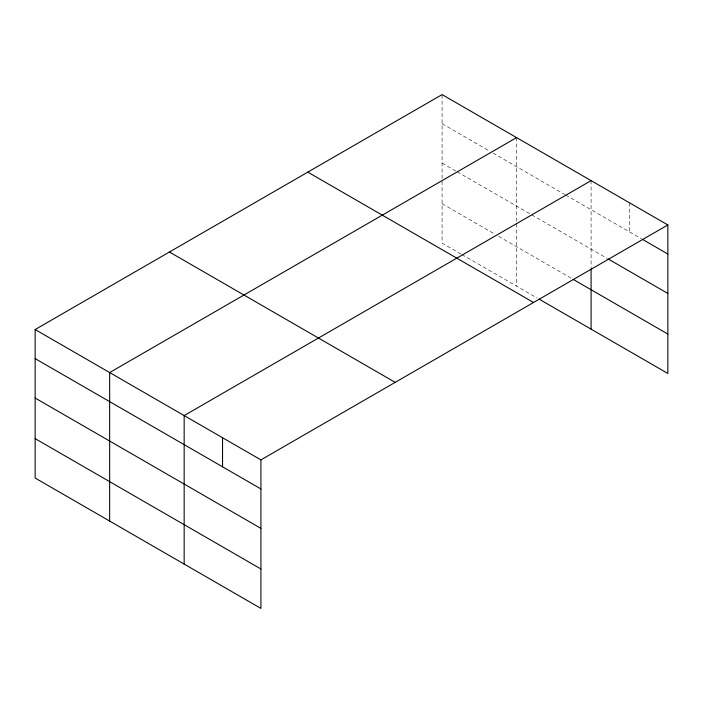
<?xml version="1.0" encoding="UTF-8"?>
<svg xmlns="http://www.w3.org/2000/svg" width="703" height="703" viewBox="0 0 703 703"><rect width="100%" height="100%" fill="white"/><g stroke="black" fill="none" stroke-linecap="round" stroke-linejoin="round"><path stroke-width="0.53" stroke-dasharray="3.52 2.64" d="M442.082 178.457L442.082 94.597M442.082 123.675L489.235 150.899M493.005 153.078L564.685 194.459M565.625 195.003L641.637 238.888M442.082 163.087L456.221 171.26M457.17 171.804L530.73 214.274M531.67 214.819L607.005 258.309M442.082 203.694L494.894 234.187M498.664 236.366L571.284 278.291M460.94 254.003L442.082 243.115L442.082 179.555M461.88 254.548L537.329 298.107M629.466 202.789L629.466 231.867M591.091 180.627L591.091 267.781M516.582 137.612L516.582 222.57M516.582 223.668L516.582 286.13"/><path stroke-width="1.05" d="M539.219 299.197L667.85 373.46L667.85 224.951L442.082 94.597L35.15 329.54L35.15 478.049L260.918 608.403L260.918 459.885L35.15 329.54M516.582 137.612L109.65 372.555L109.65 521.064M591.091 180.627L184.16 415.57L184.16 564.078M260.918 459.885L667.85 224.951M642.577 239.433L667.85 254.02M607.937 258.845L667.85 293.441M573.165 279.381L667.85 334.048M307.791 172.13L533.559 302.483M169.441 252.008L395.209 382.362M35.15 358.618L260.918 488.963M35.15 398.03L260.918 528.375M35.15 438.637L260.918 568.982M591.091 268.871L591.091 329.145M222.543 437.732L222.543 466.801"/></g></svg>
